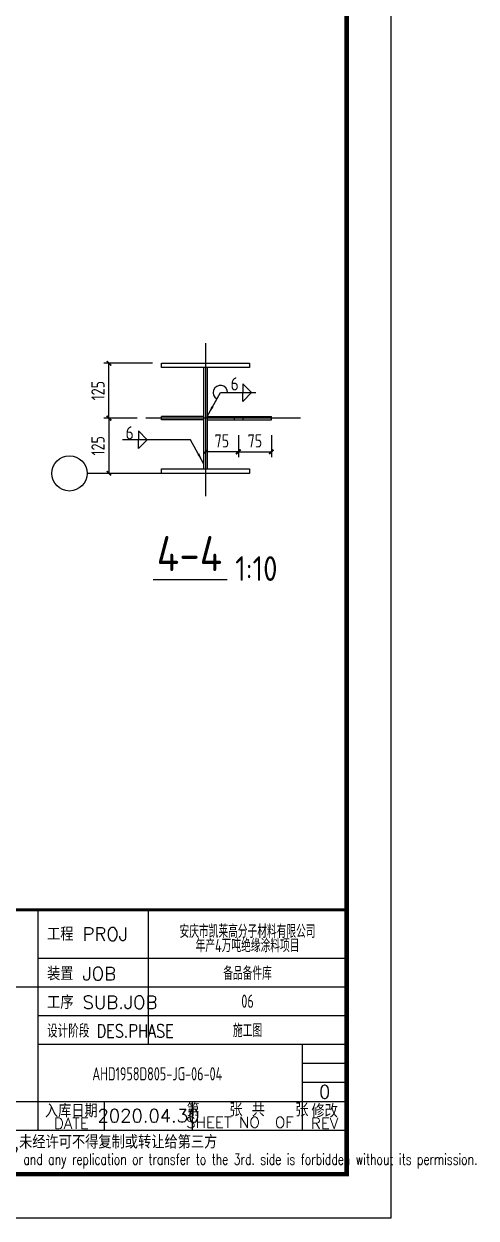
# Model space of a CAD drawing. Header units: millimetres. Extents: x 865974 to 875117, y 41124 to 44891.
# Drawn here: x 869624.7 to 869727.3, y 41123.6 to 41394.8 of the extents above; entities that cross this region are included whole.
import ezdxf
from ezdxf.enums import TextEntityAlignment as Align

# ---------------------------------------------------------------- set-up
doc = ezdxf.new("R2010")
doc.units = ezdxf.units.MM
doc.header["$LTSCALE"] = 1000
doc.header["$MEASUREMENT"] = 0
doc.linetypes.add('2', pattern=[11.4, 9, -0.9, 0.6, -0.9])
for name, color, linetype in [('AXIS', 3, 'Continuous'), ('COLUMN', 9, 'Continuous'), ('DIM', 7, 'Continuous'), ('PUB_TEXT', 7, 'Continuous'), ('尺寸标注', 7, 'Continuous'), ('文字', 7, 'Continuous'), ('焊缝标注', 3, 'Continuous'), ('轴线__点划线', 6, '2')]:
    doc.layers.add(name, color=color, linetype=linetype)
doc.styles.add('ECEC_TQ', font='txt_l.shx', dxfattribs={"bigfont": 'hztxt_l.shx'})
doc.styles.add('GBHZ', font='gbenor.shx', dxfattribs={"width": 0.9, "bigfont": 'gbcbig.shx'})
doc.styles.add('TSSD_REIN', font='tssdeng.shx', dxfattribs={"width": 0.7, "bigfont": 'tssdchn.shx'})
doc.dimstyles.new('Y100', dxfattribs={"dimscale": 0, "dimtxt": 3, "dimasz": 0.01, "dimexe": 1.2, "dimexo": 2, "dimgap": 1, "dimtad": 1, "dimdec": 0, "dimlfac": 100, "dimzin": 0, "dimdsep": 46, "dimtxsty": 'GBHZ', "dimblk": 'DX', "dimcen": 0.09, "dimdle": 1, "dimclrd": 7, "dimclre": 7, "dimclrt": 7, "dimadec": 0, "dimazin": 0, "dimtfac": 1, "dimtdec": 0, "dimtix": 1, "dimtmove": 2, "dimatfit": 3, "dimldrblk": 'DX', "dimfxl": 0, "dimtolj": 1, "dimtzin": 0, "dimarcsym": 0})

# ---------------------------------------------------------------- blocks, each defined once
blk = doc.blocks.new('DX')
at = {"color": 0, "linetype": 'ByBlock', "const_width": 40}
blk.add_lwpolyline([(-54, -51), (46, 49)], dxfattribs=at)
blk = doc.blocks.new('*D153')
at = {"layer": 'Defpoints', "color": 0, "linetype": 'ByBlock', "transparency": 16777216}
for p in [(869673.37, 41303.36), (869680.87, 41303.36), (869680.87, 41297.6)]:
    blk.add_point(p, dxfattribs=at)
at = {"layer": 'DIM', "color": 7, "linetype": 'ByBlock', "lineweight": -2, "transparency": 16777216}
for p, q in [((869673.37, 41301.36), (869673.37, 41296.4)), ((869680.87, 41301.36), (869680.87, 41296.4)), ((869673.38, 41297.6), (869680.86, 41297.6))]:
    blk.add_line(p, q, dxfattribs=at)
at = {"layer": 'DIM', "color": 7, "linetype": 'ByBlock', "lineweight": -2, "transparency": 16777216, "xscale": 0.01, "yscale": 0.01, "zscale": 0.01, "rotation": 180}
blk.add_blockref('DX', (869673.37, 41297.6), dxfattribs=at)
at = {"layer": 'DIM', "color": 7, "linetype": 'ByBlock', "lineweight": -2, "transparency": 16777216, "xscale": 0.01, "yscale": 0.01, "zscale": 0.01}
blk.add_blockref('DX', (869680.87, 41297.6), dxfattribs=at)
at = {"layer": 'DIM', "color": 7, "linetype": 'ByBlock', "transparency": 16777216, "insert": (869677.12, 41300.1), "char_height": 3, "attachment_point": 5, "style": 'GBHZ'}
blk.add_mtext('\\A1;75', dxfattribs=at)
blk = doc.blocks.new('*D154')
at = {"layer": 'Defpoints', "color": 0, "linetype": 'ByBlock', "transparency": 16777216}
for p in [(869665.87, 41303.36), (869673.37, 41303.36), (869665.87, 41297.6)]:
    blk.add_point(p, dxfattribs=at)
at = {"layer": 'DIM', "color": 7, "linetype": 'ByBlock', "lineweight": -2, "transparency": 16777216}
for p, q in [((869665.87, 41301.36), (869665.87, 41296.4)), ((869673.37, 41301.36), (869673.37, 41296.4)), ((869673.36, 41297.6), (869665.88, 41297.6))]:
    blk.add_line(p, q, dxfattribs=at)
at = {"layer": 'DIM', "color": 7, "linetype": 'ByBlock', "lineweight": -2, "transparency": 16777216, "xscale": 0.01, "yscale": 0.01, "zscale": 0.01, "rotation": 180}
blk.add_blockref('DX', (869665.87, 41297.6), dxfattribs=at)
at = {"layer": 'DIM', "color": 7, "linetype": 'ByBlock', "lineweight": -2, "transparency": 16777216, "xscale": 0.01, "yscale": 0.01, "zscale": 0.01}
blk.add_blockref('DX', (869673.37, 41297.6), dxfattribs=at)
at = {"layer": 'DIM', "color": 7, "linetype": 'ByBlock', "transparency": 16777216, "insert": (869669.62, 41300.1), "char_height": 3, "attachment_point": 5, "style": 'GBHZ'}
blk.add_mtext('\\A1;75', dxfattribs=at)
blk = doc.blocks.new('_ARROW')
blk.add_solid([(0, 0), (-1, 0.1), (-1, -0.1)])
blk = doc.blocks.new('*D141')
at = {"layer": 'Defpoints', "color": 0, "linetype": 'ByBlock', "transparency": 16777216}
for p in [(869652.37, 41305.23), (869643.99, 41292.71), (869655.87, 41292.71)]:
    blk.add_point(p, dxfattribs=at)
at = {"layer": 'DIM', "color": 7, "linetype": 'ByBlock', "lineweight": -2, "transparency": 16777216}
for p, q in [((869650.37, 41305.23), (869642.79, 41305.23)), ((869643.99, 41305.22), (869643.99, 41292.72)), ((869653.87, 41292.71), (869642.79, 41292.71))]:
    blk.add_line(p, q, dxfattribs=at)
at = {"layer": 'DIM', "color": 7, "linetype": 'ByBlock', "lineweight": -2, "transparency": 16777216, "xscale": 0.01, "yscale": 0.01, "zscale": 0.01}
for p, rotation in [((869643.99, 41305.23), 90), ((869643.99, 41292.71), 270)]:
    blk.add_blockref('DX', p, dxfattribs=dict(at, rotation=rotation))
at = {"layer": 'DIM', "color": 7, "linetype": 'ByBlock', "transparency": 16777216, "insert": (869641.49, 41298.97), "char_height": 3, "attachment_point": 5, "rotation": 90, "style": 'GBHZ'}
blk.add_mtext('\\A1;125', dxfattribs=at)
blk = doc.blocks.new('*D125')
at = {"layer": 'Defpoints', "color": 0, "linetype": 'ByBlock', "transparency": 16777216}
for p in [(869643.99, 41317.74), (869655.87, 41317.74), (869652.37, 41305.23)]:
    blk.add_point(p, dxfattribs=at)
at = {"layer": 'DIM', "color": 7, "linetype": 'ByBlock', "lineweight": -2, "transparency": 16777216}
for p, q in [((869653.87, 41317.74), (869642.79, 41317.74)), ((869643.99, 41305.24), (869643.99, 41317.73)), ((869650.37, 41305.23), (869642.79, 41305.23))]:
    blk.add_line(p, q, dxfattribs=at)
at = {"layer": 'DIM', "color": 7, "linetype": 'ByBlock', "lineweight": -2, "transparency": 16777216, "xscale": 0.01, "yscale": 0.01, "zscale": 0.01}
for p, rotation in [((869643.99, 41317.74), 90), ((869643.99, 41305.23), 270)]:
    blk.add_blockref('DX', p, dxfattribs=dict(at, rotation=rotation))
at = {"layer": 'DIM', "color": 7, "linetype": 'ByBlock', "transparency": 16777216, "insert": (869641.49, 41311.49), "char_height": 3, "attachment_point": 5, "rotation": 90, "style": 'GBHZ'}
blk.add_mtext('\\A1;125', dxfattribs=at)

msp = doc.modelspace()

# ---------------------------------------------------------------- linework, layer by layer
at = {"color": 0}
msp.add_line((869707.937, 41717.604), (869707.937, 41123.604), dxfattribs=at)
for p, q in [((869627.937, 41143.604), (869627.937, 41193.604)), ((869652.937, 41163.104), (869652.937, 41193.604)), ((869697.937, 41133.604), (869697.937, 41193.604)), ((869627.937, 41182.604), (869697.937, 41182.604)), ((869517.937, 41176.104), (869627.937, 41176.104)), ((869627.937, 41176.104), (869697.937, 41176.104)), ((869627.937, 41169.604), (869697.937, 41169.604)), ((869627.937, 41163.104), (869697.937, 41163.104)), ((869687.937, 41143.604), (869687.937, 41163.104)), ((869687.937, 41158.771), (869697.937, 41158.771)), ((869687.937, 41154.438), (869697.937, 41154.438)), ((869572.937, 41150.104), (869697.937, 41150.104)), ((869642.937, 41143.604), (869642.937, 41150.104)), ((869662.937, 41143.604), (869662.937, 41150.104)), ((869517.937, 41143.604), (869697.937, 41143.604)), ((869517.937, 41133.604), (869697.937, 41133.604)), ((869707.937, 41123.604), (868866.937, 41123.604))]:
    msp.add_line(p, q)
at = {"color": 0, "const_width": 1}
msp.add_lwpolyline([(869697.937, 41133.604), (868891.937, 41133.604), (868891.937, 41707.604), (869697.937, 41707.604)], close=True, dxfattribs=at)
at = {"const_width": 0.7}
msp.add_lwpolyline([(869697.937, 41193.604), (869517.937, 41193.604)], dxfattribs=at)
at = {"layer": 'COLUMN', "color": 2}
for p, q in [((869665.471, 41316.717), (869665.471, 41293.708)), ((869666.271, 41316.717), (869666.271, 41293.708)), ((869665.471, 41305.661), (869655.871, 41305.661)), ((869655.871, 41304.861), (869655.871, 41305.661)), ((869666.271, 41305.661), (869680.871, 41305.661)), ((869672.371, 41305.661), (869672.371, 41304.861)), ((869674.371, 41305.661), (869674.371, 41304.861)), ((869680.871, 41304.861), (869680.871, 41305.661)), ((869665.471, 41304.861), (869655.871, 41304.861)), ((869666.271, 41304.861), (869680.871, 41304.861))]:
    msp.add_line(p, q, dxfattribs=at)
for points in [[(869655.871, 41317.717), (869675.871, 41317.717), (869675.871, 41316.717), (869655.871, 41316.717)], [(869655.871, 41293.708), (869675.871, 41293.708), (869675.871, 41292.708), (869655.871, 41292.708)]]:
    msp.add_lwpolyline(points, close=True, dxfattribs=at)
at = {"layer": 'DIM', "color": 0}
msp.add_circle((869635.018, 41292.708), 4, dxfattribs=at)
at = {"layer": '尺寸标注'}
msp.add_arc((869669.271, 41311.061), 1.638, 0, 240.9454, dxfattribs=at)
at = {"layer": '文字', "color": 6, "const_width": 0.32}
msp.add_lwpolyline([(869653.954, 41268.547), (869670.852, 41268.547)], dxfattribs=at)
at = {"layer": '焊缝标注'}
for p, q in [((869666.271, 41305.661), (869669.271, 41311.061)), ((869669.271, 41311.061), (869677.293, 41311.061)), ((869674.362, 41313.061), (869674.362, 41311.061)), ((869674.362, 41313.061), (869676.362, 41311.061)), ((869674.362, 41309.061), (869674.362, 41311.061)), ((869674.362, 41309.061), (869676.362, 41311.061)), ((869650.674, 41302.347), (869650.674, 41300.347)), ((869650.674, 41302.347), (869652.674, 41300.347)), ((869662.471, 41300.347), (869647.062, 41300.347)), ((869650.674, 41298.347), (869650.674, 41300.347)), ((869650.674, 41298.347), (869652.674, 41300.347)), ((869665.471, 41294.947), (869662.471, 41300.347))]:
    msp.add_line(p, q, dxfattribs=at)
at = {"layer": '轴线__点划线'}
for p, q in [((869665.871, 41322.282), (869665.871, 41287.503)), ((869687.451, 41305.226), (869652.375, 41305.226)), ((869675.871, 41292.708), (869639.018, 41292.708))]:
    msp.add_line(p, q, dxfattribs=at)

# ---------------------------------------------------------------- block references
at = {"layer": '焊缝标注'}
for p, xscale, yscale, zscale, rotation in [((869666.271, 41305.661), -2.499999999793584, 2.5, 2.5, 60.94539590662404), ((869665.471, 41294.947), 2.499999999793584, 2.499999999793584, 2.499999999793584, 299.054604093376)]:
    msp.add_blockref('_ARROW', p, dxfattribs=dict(at, xscale=xscale, yscale=yscale, zscale=zscale, rotation=rotation))

# ---------------------------------------------------------------- texts
at = {"style": 'ECEC_TQ'}
for s, p in [('工程 PROJ', (869629.937, 41186.604)), ('装置 JOB', (869629.937, 41177.604)), ('工序 SUB.JOB', (869629.937, 41171.104))]:
    msp.add_text(s, height=3, dxfattribs=at).set_placement(p)
at = {"style": 'ECEC_TQ', "width": 0.8}
msp.add_text('设计阶段 DES.PHASE', height=3, dxfattribs=at).set_placement((869629.937, 41164.604))
at = {"style": 'ECEC_TQ'}
for s, height, p in [('入库日期', 3, (869635.437, 41148.104)), ('第   张 共   张', 3, (869675.437, 41148.354)), ('修改', 3, (869692.937, 41148.104)), ('DATE', 2.5, (869635.437, 41145.104)), ('SHEET NO  OF  ', 2.5, (869675.437, 41145.354)), ('REV', 2.5, (869692.937, 41145.104)), ('本文件专有权属安徽华东化工医药工程有限责任公司所有,未经许可不得复制或转让给第三方', 3, (869607.937, 41140.604))]:
    msp.add_text(s, height=height, dxfattribs=at).set_placement(p, align=Align.MIDDLE)
at = {"style": 'ECEC_TQ', "width": 0.72}
msp.add_text('The proprietary right of this document belongs to Anhui Huadong Chemical And Medical Engineering  Co.,Ltd.  and any replication or transfer to the 3rd. side is forbidden without its permission. ', height=2.5, dxfattribs=at).set_placement((869607.937, 41136.604), align=Align.MIDDLE)
at = {"style": 'ECEC_TQ'}
for tag, text, p in [('0', '0', (869692.937, 41152.271)), ('2020.04.30', ' ', (869652.937, 41146.854))]:
    msp.add_attdef(tag, text=text, height=3, dxfattribs=at).set_placement(p, align=Align.MIDDLE)
at = {"layer": 'AXIS', "style": 'TSSD_REIN', "width": 0.7}
for s, p in [('安庆市凯莱高分子材料有限公司', (869675.437, 41188.88)), ('年产4万吨绝缘涂料项目', (869675.437, 41185.65)), ('备品备件库', (869675.437, 41179.354)), ('06', (869675.437, 41172.854)), ('施工图', (869675.437, 41166.354)), ('AHD1958D805-JG-06-04', (869654.95, 41156.373))]:
    msp.add_text(s, height=3, dxfattribs=at).set_placement(p, align=Align.MIDDLE)
at = {"layer": 'PUB_TEXT', "style": 'GBHZ'}
for p in [(869671.593, 41311.532), (869647.767, 41300.417)]:
    msp.add_text('6', height=3, dxfattribs=at).set_placement(p)
at = {"layer": '文字', "color": 6, "style": 'GBHZ'}
for s, height, p in [('4-4', 8, (869654.817, 41270.498)), ('1:10', 5.6, (869672.644, 41268.291))]:
    msp.add_text(s, height=height, dxfattribs=at).set_placement(p)

# ---------------------------------------------------------------- dimensions: what is measured, and where the dimension line sits
at = {"layer": 'DIM', "color": 6, "linetype": 'ByBlock'}
for base, p2, angle, picture, middle in [((869643.988, 41317.744), (869655.871, 41317.744), 270, '*D125', (869641.488, 41311.485)), ((869643.988, 41292.708), (869655.871, 41292.708), 90, '*D141', (869641.488, 41298.967))]:
    dim = msp.add_linear_dim(base=base, p1=(869652.375, 41305.226), p2=p2, angle=angle, dimstyle='Y100', override={"dimscale": 1, "dimlfac": 10, "dimtxsty": 'GBHZ'}, dxfattribs=at)
    dim.commit()
    dim.dimension.update_dxf_attribs({"geometry": picture, "text_midpoint": middle})
for base, p2, picture, middle in [((869665.871, 41297.601), (869665.871, 41303.361), '*D154', (869669.621, 41300.101)), ((869680.871, 41297.601), (869680.871, 41303.361), '*D153', (869677.121, 41300.101))]:
    dim = msp.add_linear_dim(base=base, p1=(869673.371, 41303.361), p2=p2, dimstyle='Y100', override={"dimscale": 1, "dimlfac": 10, "dimtxsty": 'GBHZ'}, dxfattribs=at)
    dim.commit()
    dim.dimension.update_dxf_attribs({"geometry": picture, "text_midpoint": middle})

doc.saveas('drawing.dxf')
